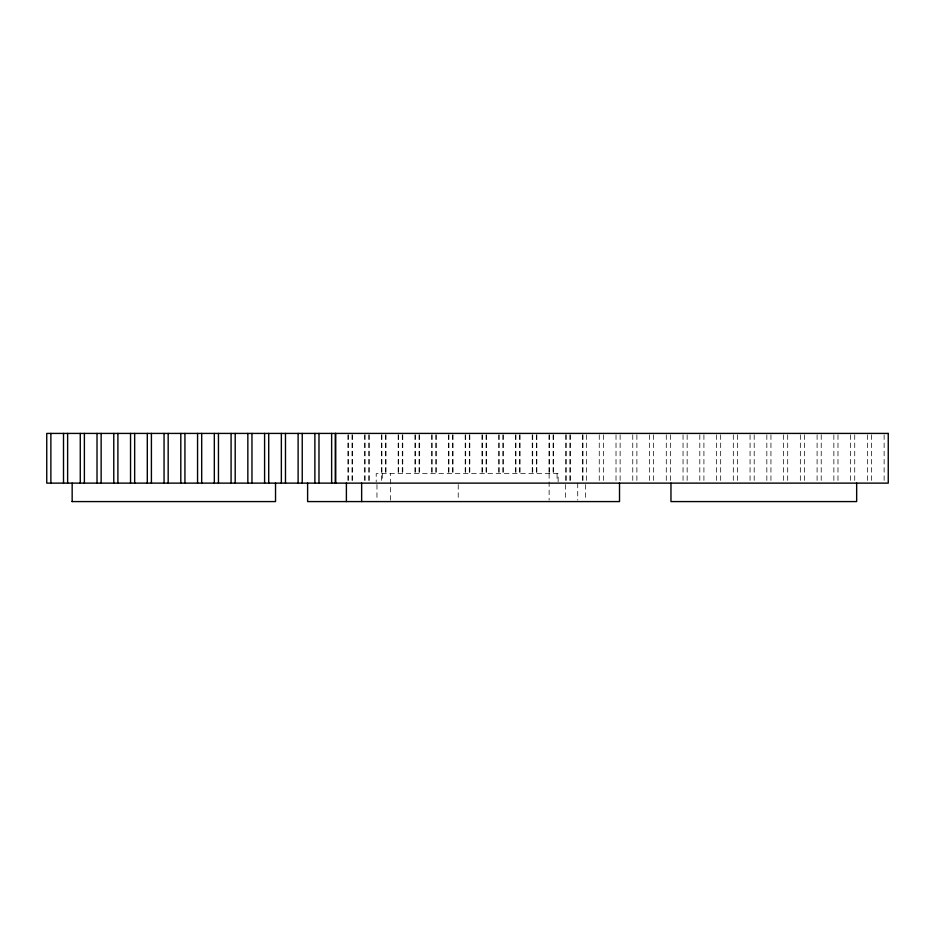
<?xml version="1.0" encoding="UTF-8"?>
<svg xmlns="http://www.w3.org/2000/svg" width="935" height="935" viewBox="0 0 935 935"><rect width="100%" height="100%" fill="white"/><g stroke="black" fill="none" stroke-linecap="round" stroke-linejoin="round"><path stroke-width="0.7" stroke-dasharray="4.67 3.51" d="M390.479 500.19L390.479 473.659M549.125 473.659L549.125 500.19M884.124 434.833L884.124 481.7M871.49 434.833L871.49 481.7M867.376 434.833L867.376 481.7M854.73 434.833L854.73 481.7M850.616 434.833L850.616 481.7M837.982 434.833L837.982 481.7M833.856 434.833L833.856 481.7M821.222 434.833L821.222 481.7M817.096 434.833L817.096 481.7M804.462 434.833L804.462 481.7M800.337 434.833L800.337 481.7M787.702 434.833L787.702 481.7M783.588 434.833L783.588 481.7M770.943 434.833L770.943 481.7M766.829 434.833L766.829 481.7M754.194 434.833L754.194 481.7M750.069 434.833L750.069 481.7M737.435 434.833L737.435 481.7M733.309 434.833L733.309 481.7M720.675 434.833L720.675 481.7M716.549 434.833L716.549 481.7M703.915 434.833L703.915 481.7M699.801 434.833L699.801 481.7M687.155 434.833L687.155 481.7M683.041 434.833L683.041 481.7M670.407 434.833L670.407 481.7M666.281 434.833L666.281 481.7M653.647 434.833L653.647 481.7M649.521 434.833L649.521 481.7M636.887 434.833L636.887 481.7M632.761 434.833L632.761 481.7M620.127 434.833L620.127 481.7M616.013 434.833L616.013 481.7M603.367 434.833L603.367 481.7M599.253 434.833L599.253 481.7M586.619 434.833L586.619 481.7M585.602 484.54L585.602 500.167M582.984 434.833L582.984 481.7M582.493 434.833L582.493 481.7M577.725 483.126L577.725 500.167M570.35 434.833L570.35 481.7M569.859 434.833L569.859 481.7M566.236 434.833L566.236 481.7M565.733 434.833L565.733 481.7M565.546 484.54L565.546 500.167M558.137 481.77L558.137 473.659L376.209 473.659L376.209 481.77M557.073 473.659L557.073 481.77M553.602 434.857L553.602 473.659M553.099 434.857L553.099 473.659M549.476 434.857L549.476 473.659M548.974 434.857L548.974 473.659M536.842 434.857L536.842 473.659M536.339 434.857L536.339 473.659M532.716 434.857L532.716 473.659M532.225 434.857L532.225 473.659M520.082 434.857L520.082 473.659M519.579 434.857L519.579 473.659M515.956 434.857L515.956 473.659M515.466 434.857L515.466 473.659M503.322 434.857L503.322 473.659M502.831 434.857L502.831 473.659M499.208 434.857L499.208 473.659M498.706 434.857L498.706 473.659M486.562 434.857L486.562 473.659M486.071 434.857L486.071 473.659M482.448 434.857L482.448 473.659M481.946 434.857L481.946 473.659M469.814 434.857L469.814 473.659M469.312 434.857L469.312 473.659M465.688 434.857L465.688 473.659M465.186 434.857L465.186 473.659M458.232 484.54L458.232 500.167M453.054 434.857L453.054 473.659M452.552 434.857L452.552 473.659M448.929 434.857L448.929 473.659M448.438 434.857L448.438 473.659M436.294 434.857L436.294 473.659M435.792 434.857L435.792 473.659M432.169 434.857L432.169 473.659M431.678 434.857L431.678 473.659M419.534 434.857L419.534 473.659M419.044 434.857L419.044 473.659M415.421 434.857L415.421 473.659M414.918 434.857L414.918 473.659M402.775 434.857L402.775 473.659M402.284 434.857L402.284 473.659M398.661 434.857L398.661 473.659M398.158 434.857L398.158 473.659M386.026 434.857L386.026 473.659M385.524 434.857L385.524 473.659M382.298 473.659L382.298 481.77M381.901 434.857L381.901 473.659M381.398 434.833L381.398 481.7M376.957 484.54L376.957 500.167M369.267 434.833L369.267 481.7M368.764 434.833L368.764 481.7M365.141 434.833L365.141 481.7M364.65 434.833L364.65 481.7M352.507 434.833L352.507 481.7M352.016 434.833L352.016 481.7M348.381 434.833L348.381 481.7M347.89 434.833L347.89 481.7"/><path stroke-width="1.4" d="M72.065 501.581L275.533 501.581L275.533 483.126M856.659 483.126L856.659 501.581L670.968 501.581L670.968 483.126M619.519 483.126L619.519 501.581L307.615 501.581L307.615 483.126M361.646 483.126L361.646 501.581M346.394 483.126L346.394 501.581M335.747 433.419L335.747 483.126M335.256 433.419L335.256 483.126M331.633 433.419L331.633 483.126M318.987 433.419L318.987 483.126M314.873 433.419L314.873 483.126M302.239 433.419L302.239 483.126M298.113 433.419L298.113 483.126M285.479 433.419L285.479 483.126M281.353 433.419L281.353 483.126M268.719 433.419L268.719 483.126M264.593 433.419L264.593 483.126M251.959 433.419L251.959 483.126M247.845 433.419L247.845 483.126M235.199 433.419L235.199 483.126M231.085 433.419L231.085 483.126M218.451 433.419L218.451 483.126M214.325 433.419L214.325 483.126M201.691 433.419L201.691 483.126M197.565 433.419L197.565 483.126M184.931 433.419L184.931 483.126M180.806 433.419L180.806 483.126M168.171 433.419L168.171 483.126M164.057 433.419L164.057 483.126M151.412 433.419L151.412 483.126M147.298 433.419L147.298 483.126M134.663 433.419L134.663 483.126M130.538 433.419L130.538 483.126M117.903 433.419L117.903 483.126M113.778 433.419L113.778 483.126M101.144 433.419L101.144 483.126M97.018 433.419L97.018 483.126M84.384 433.419L84.384 483.126M80.27 433.419L80.27 483.126M72.159 483.126L72.159 501.581M67.624 433.419L67.624 483.126M63.51 433.419L63.51 483.126M50.876 433.419L50.876 483.126M888.25 433.419L46.75 433.419L46.75 483.126L888.25 483.126L888.25 433.419"/></g></svg>
